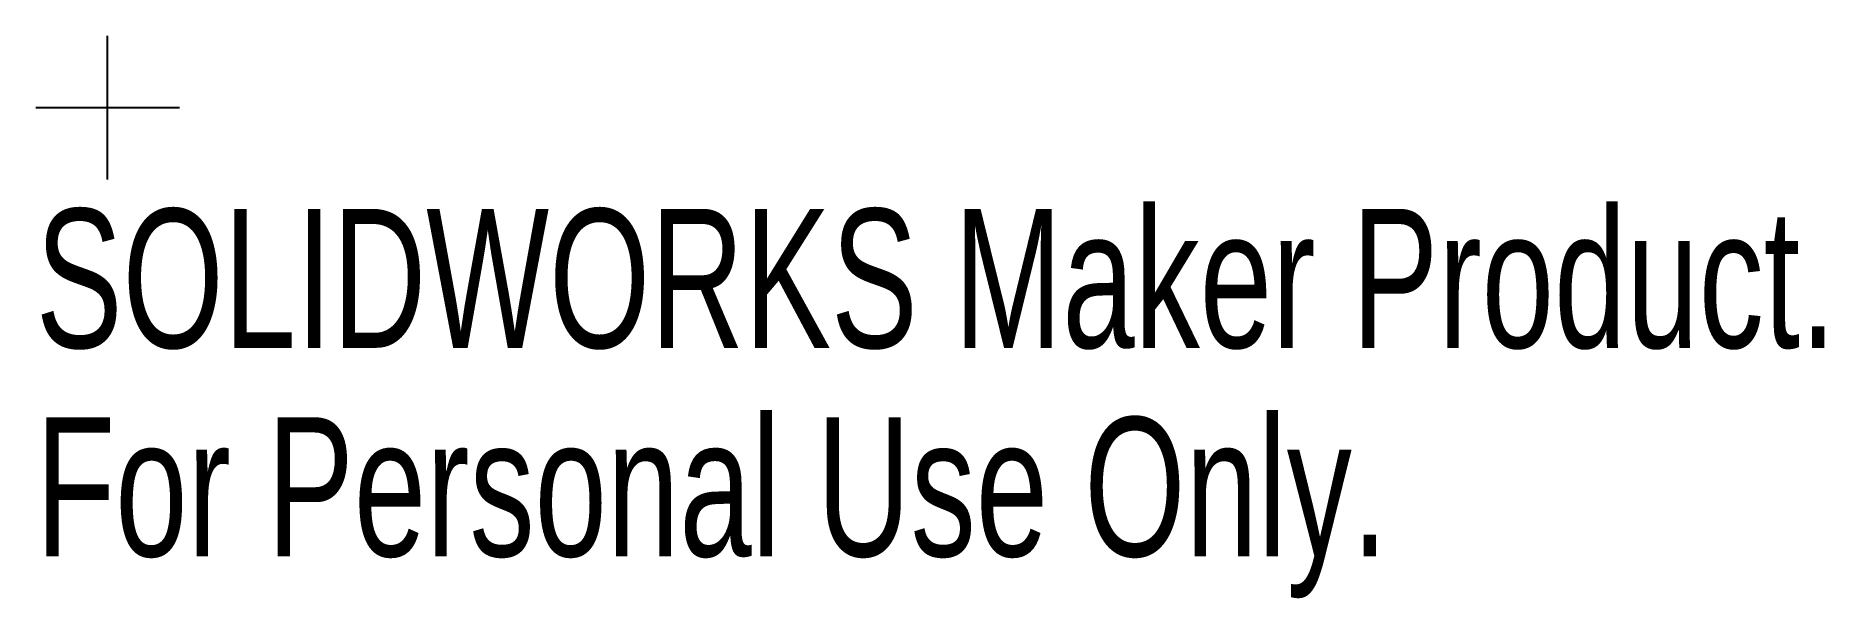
# Model space of a CAD drawing. Header units: millimetres. Extents: x -2.5 to 59.7, y -17.1 to 2.5.
import ezdxf

# ---------------------------------------------------------------- set-up
doc = ezdxf.new("R2010")
doc.units = ezdxf.units.MM
doc.header["$PDSIZE"] = -1
doc.styles.add('SLDTEXTSTYLE0', font='TXT', dxfattribs={"width": 0.7})

msp = doc.modelspace()

# ---------------------------------------------------------------- linework, layer by layer
at = {"color": 7, "linetype": 'Continuous'}
for p, q in [((0, -2.5), (0, 2.5)), ((-2.5, 0), (2.5, 0))]:
    msp.add_line(p, q, dxfattribs=at)
msp.add_point((0, 0), dxfattribs=at)
msp.add_point((0, 0), dxfattribs=at)

# ---------------------------------------------------------------- texts
at = {"color": 7, "linetype": 'Continuous', "char_height": 4.83362, "attachment_point": 1, "style": 'SLDTEXTSTYLE0'}
for s, insert in [('SOLIDWORKS Maker Product.', (-2.5, -3.52)), ('For Personal Use Only.', (-2.5, -10.77))]:
    msp.add_mtext(s, dxfattribs=dict(at, insert=insert))

doc.saveas('drawing.dxf')
